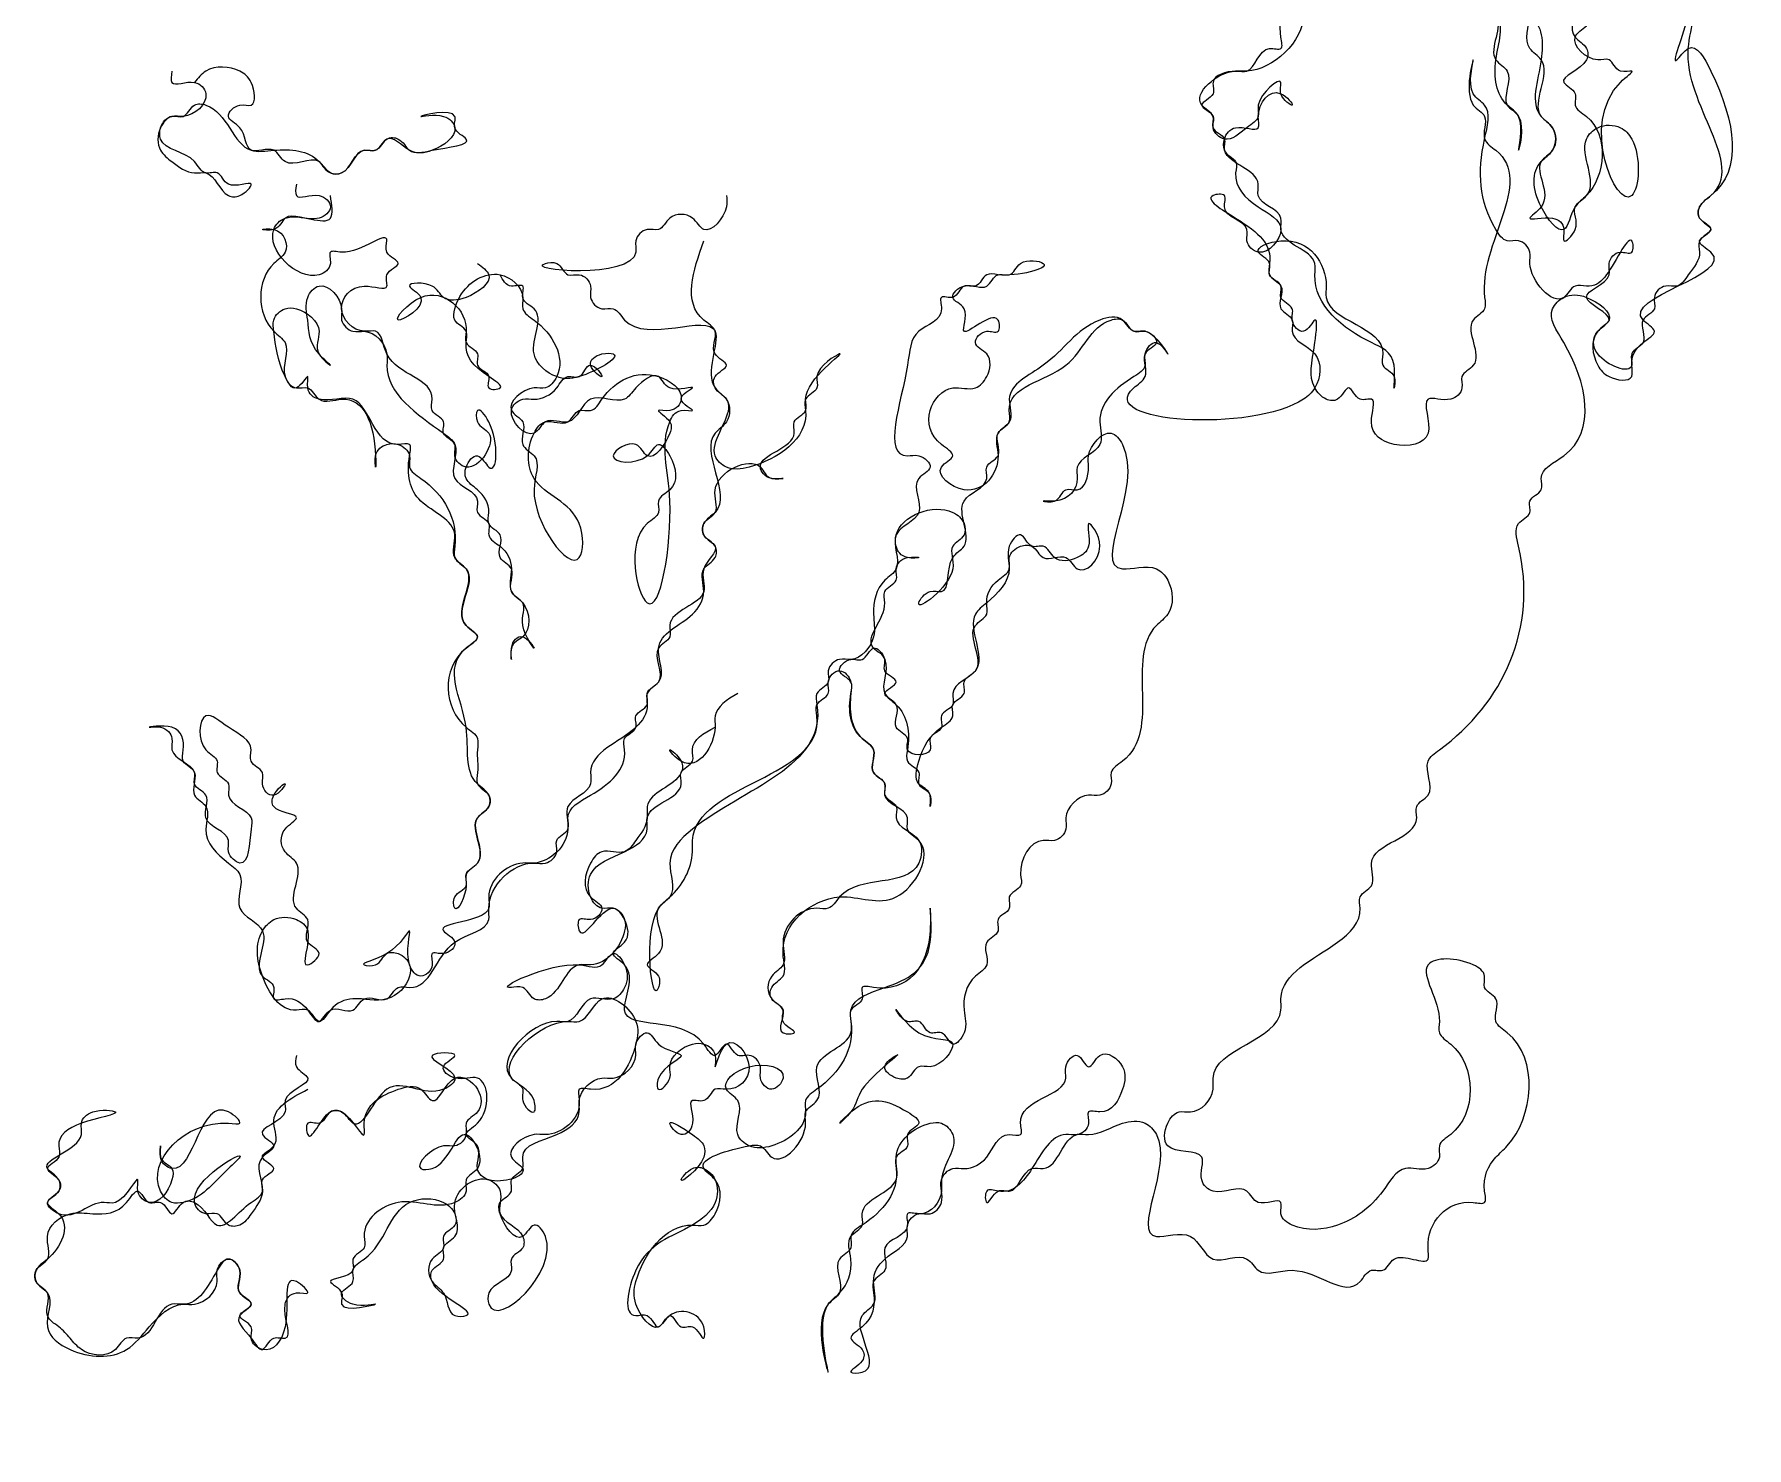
# Model space of a CAD drawing. Header units: metres. Extents: x 0 to 100, y 0 to 141.
# Drawn here: x 65.271 to 69.054, y 66.133 to 69.256 of the extents above; entities that cross this region are included whole.
import ezdxf

# ---------------------------------------------------------------- set-up
doc = ezdxf.new("R2010")
doc.units = ezdxf.units.M

msp = doc.modelspace()

# ---------------------------------------------------------------- linework, layer by layer
for points in [[(67.45, 70.875), (67.45, 70.85), (67.5, 70.85), (67.525, 70.825), (67.575, 70.825), (67.6, 70.8), (67.625, 70.8), (67.65, 70.775), (67.675, 70.775), (67.9, 70.675), (67.95, 70.625), (67.975, 70.625), (68.05, 70.55), (68.075, 70.55), (68.15, 70.475), (68.175, 70.475), (68.35, 70.3), (68.35, 70.275), (68.575, 70.025), (68.625, 69.975), (68.625, 69.95), (68.675, 69.9), (68.675, 69.875), (68.725, 69.825), (68.725, 69.8), (68.75, 69.775), (68.775, 69.725), (68.775, 69.7), (68.8, 69.675), (68.8, 69.65), (68.75, 69.6), (68.725, 69.625), (68.7, 69.625), (68.675, 69.6), (68.65, 69.625), (68.6, 69.7), (68.625, 69.725), (68.65, 69.725), (68.6, 69.725), (68.6, 69.7), (68.625, 69.675), (68.625, 69.65), (68.6, 69.625), (68.6, 69.55), (68.6, 69.575), (68.6, 69.625), (68.625, 69.65), (68.65, 69.625), (68.65, 69.6), (68.675, 69.575), (68.675, 69.425), (68.7, 69.4), (68.675, 69.25), (68.7, 69.225), (68.7, 69.2), (68.65, 69.15), (68.675, 69.125), (68.675, 69.1), (68.7, 69.075), (68.7, 68.9), (68.675, 68.875), (68.65, 68.825), (68.6, 68.875), (68.6, 68.975), (68.625, 69), (68.625, 69.05), (68.6, 69.075), (68.6, 69.2), (68.575, 69.225), (68.575, 69.3), (68.55, 69.375), (68.5, 69.425), (68.5, 69.45), (68.475, 69.45), (68.425, 69.5), (68.375, 69.5), (68.325, 69.55), (68.325, 69.575), (68.125, 69.725), (68.15, 69.725), (68.325, 69.55), (68.325, 69.525), (68.375, 69.475), (68.4, 69.5), (68.425, 69.5), (68.5, 69.425), (68.5, 69.4), (68.475, 69.325), (68.5, 69.3), (68.5, 69.2), (68.525, 69.175), (68.525, 69.1), (68.55, 69.075), (68.55, 69), (68.55, 69.075), (68.525, 69.1), (68.5, 69.2), (68.5, 69.3), (68.475, 69.325), (68.475, 69.375), (68.5, 69.4), (68.55, 69.35), (68.55, 69.325), (68.575, 69.3), (68.6, 69.2), (68.6, 69.075), (68.625, 69.05), (68.625, 69), (68.6, 68.975), (68.6, 68.875), (68.575, 68.85), (68.625, 68.85), (68.65, 68.825), (68.65, 68.8), (68.675, 68.825), (68.675, 68.875), (68.7, 68.9), (68.7, 69.025), (68.725, 69.05), (68.775, 69.05), (68.8, 69.025), (68.8, 68.9), (68.775, 69.15), (68.8, 69.175), (68.775, 69.175), (68.75, 69.2), (68.725, 69.2), (68.675, 69.25), (68.7, 69.275), (68.7, 69.425), (68.675, 69.6), (68.7, 69.625), (68.725, 69.625), (68.75, 69.6), (68.75, 69.575), (68.8, 69.625), (68.8, 69.7), (68.775, 69.725), (68.775, 69.75), (68.725, 69.825), (68.7, 69.85), (68.7, 69.875), (68.675, 69.9), (68.675, 69.925), (68.625, 69.975), (68.625, 70), (68.575, 70.05), (68.575, 70.075), (68.525, 70.175), (68.5, 70.15), (68.425, 70.225), (68.475, 70.275), (68.5, 70.275), (68.625, 70.15), (68.625, 70.125), (68.7, 70.05), (68.675, 70), (68.7, 70.025), (68.75, 69.975), (68.75, 69.925), (68.775, 69.9), (68.775, 69.875), (68.8, 69.85), (68.8, 69.825), (68.85, 69.775), (68.875, 69.725), (68.875, 69.65), (68.9, 69.625), (68.9, 69.55), (68.925, 69.525), (68.925, 69.475), (68.95, 69.45), (68.925, 69.475), (68.925, 69.525), (68.9, 69.625), (68.875, 69.65), (68.875, 69.725), (68.85, 69.75), (68.85, 69.775), (68.825, 69.8), (68.825, 69.825), (68.8, 69.85), (68.775, 69.9), (68.775, 69.925), (68.75, 69.95), (68.75, 70), (68.7, 70.05), (68.7, 70.075), (68.625, 70.15), (68.625, 70.175), (68.45, 70.35), (68.275, 70.65), (68.25, 70.65), (68.225, 70.675), (68.2, 70.675), (68.175, 70.7), (68.15, 70.7), (68.125, 70.725), (68.1, 70.725), (68.075, 70.75), (67.925, 70.775), (67.9, 70.775), (67.925, 70.75), (68.05, 70.75), (68.075, 70.725), (68.1, 70.725), (68.125, 70.7), (68.175, 70.7), (68.225, 70.675), (68.45, 70.45), (68.45, 70.4), (68.425, 70.375), (68.4, 70.4), (68.375, 70.4), (68.325, 70.45), (68.3, 70.45), (68.25, 70.4), (68.225, 70.45), (68.2, 70.475), (68.175, 70.475), (68.1, 70.55), (68.075, 70.55), (68.025, 70.6), (68, 70.6), (67.925, 70.675), (67.8, 70.675), (67.7, 70.75), (67.675, 70.775), (67.65, 70.775), (67.625, 70.8), (67.6, 70.8), (67.575, 70.825), (67.55, 70.825), (67.525, 70.85)], [(68.2, 69.55), (68.2, 69.525), (68.175, 69.5), (68.175, 69.475), (68.2, 69.45), (68.075, 69.325), (68.075, 69.3), (67.95, 69.175), (67.925, 69.175), (67.875, 69.15), (67.875, 69.125), (67.85, 69.1), (67.875, 69.075), (67.875, 69.05), (67.9, 69.025), (67.9, 69), (67.925, 68.975), (67.925, 68.95), (67.975, 68.875), (68.025, 68.825), (67.975, 68.775), (67.95, 68.8), (67.95, 68.825), (67.9, 68.875), (67.9, 68.9), (67.875, 68.9), (67.925, 68.85), (68, 68.75), (68, 68.725), (68.025, 68.7), (68.025, 68.65), (68.05, 68.625), (68.05, 68.6), (68.1, 68.55), (68.1, 68.475), (68.075, 68.45), (67.7, 68.475), (67.725, 68.5), (67.725, 68.55), (67.75, 68.575), (67.775, 68.55), (67.725, 68.6), (67.7, 68.6), (67.675, 68.625), (67.625, 68.625), (67.5, 68.525), (67.425, 68.45), (67.425, 68.4), (67.4, 68.375), (67.4, 68.325), (67.325, 68.25), (67.275, 68.3), (67.3, 68.325), (67.275, 68.35), (67.25, 68.425), (67.3, 68.475), (67.35, 68.475), (67.375, 68.5), (67.375, 68.55), (67.35, 68.575), (67.375, 68.6), (67.4, 68.6), (67.4, 68.625), (67.325, 68.6), (67.325, 68.65), (67.3, 68.675), (67.325, 68.7), (67.375, 68.7), (67.4, 68.725), (67.425, 68.725), (67.45, 68.75), (67.5, 68.75), (67.4, 68.725), (67.375, 68.725), (67.35, 68.7), (67.325, 68.7), (67.3, 68.675), (67.275, 68.675), (67.275, 68.65), (67.225, 68.6), (67.2, 68.525), (67.2, 68.325), (67.225, 68.325), (67.25, 68.3), (67.225, 68.275), (67.225, 68.2), (67.175, 68.15), (67.175, 68.075), (67.15, 68.05), (67.125, 67.975), (67.125, 67.925), (67.075, 67.875), (67.05, 67.875), (67.025, 67.85), (67.025, 67.825), (67, 67.8), (67, 67.775), (66.725, 67.5), (66.675, 67.425), (66.675, 67.35), (66.65, 67.325), (66.65, 67.225), (66.625, 67.2), (66.65, 67.175), (66.65, 67.15), (66.65, 67.325), (66.675, 67.35), (66.725, 67.45), (66.725, 67.475), (67, 67.75), (67, 67.775), (67.025, 67.8), (67.025, 67.825), (67.05, 67.85), (67.075, 67.825), (67.075, 67.8), (67.1, 67.7), (67.125, 67.675), (67.125, 67.625), (67.15, 67.6), (67.15, 67.575), (67.175, 67.55), (67.175, 67.525), (67.225, 67.475), (67.225, 67.425), (67.05, 67.35), (67.025, 67.325), (67, 67.325), (66.925, 67.25), (66.925, 67.2), (66.9, 67.175), (66.9, 67.125), (66.925, 67.1), (66.925, 67.05), (66.95, 67.05), (66.925, 67.075), (66.925, 67.1), (66.9, 67.125), (66.9, 67.15), (66.925, 67.175), (66.925, 67.225), (67.05, 67.35), (67.175, 67.35), (67.225, 67.475), (67.2, 67.5), (67.2, 67.525), (67.15, 67.575), (67.15, 67.6), (67.125, 67.625), (67.125, 67.675), (67.1, 67.7), (67.075, 67.8), (67.075, 67.825), (67.05, 67.85), (67.075, 67.875), (67.1, 67.875), (67.125, 67.9), (67.15, 67.875), (67.15, 67.8), (67.175, 67.775), (67.2, 67.675), (67.2, 67.65), (67.225, 67.625), (67.225, 67.6), (67.25, 67.575), (67.25, 67.55), (67.25, 67.575), (67.225, 67.6), (67.225, 67.65), (67.275, 67.725), (67.3, 67.75), (67.3, 67.775), (67.325, 67.8), (67.325, 67.825), (67.35, 67.85), (67.35, 67.95), (67.375, 67.975), (67.375, 68), (67.4, 68.05), (67.425, 68.075), (67.425, 68.1), (67.45, 68.125), (67.475, 68.125), (67.5, 68.1), (67.55, 68.1), (67.575, 68.075), (67.625, 68.125), (67.6, 68.175), (67.6, 68.125), (67.575, 68.1), (67.525, 68.1), (67.5, 68.125), (67.475, 68.125), (67.45, 68.15), (67.425, 68.125), (67.425, 68.075), (67.375, 68), (67.35, 67.975), (67.35, 67.85), (67.3, 67.8), (67.3, 67.775), (67.275, 67.75), (67.275, 67.725), (67.25, 67.7), (67.25, 67.675), (67.2, 67.675), (67.2, 67.7), (67.175, 67.725), (67.175, 67.775), (67.15, 67.8), (67.175, 67.825), (67.15, 67.85), (67.15, 67.875), (67.125, 67.9), (67.15, 68), (67.15, 68.025), (67.175, 68.05), (67.175, 68.075), (67.2, 68.1), (67.225, 68.1), (67.2, 68.1), (67.175, 68.125), (67.175, 68.15), (67.3, 68.2), (67.325, 68.175), (67.325, 68.15), (67.3, 68.125), (67.3, 68.075), (67.225, 68), (67.25, 68.025), (67.275, 68.025), (67.3, 68.1), (67.325, 68.125), (67.325, 68.225), (67.375, 68.275), (67.375, 68.3), (67.4, 68.325), (67.4, 68.375), (67.425, 68.4), (67.425, 68.425), (67.55, 68.525), (67.65, 68.625), (67.675, 68.625), (67.7, 68.6), (67.725, 68.6), (67.75, 68.575), (67.725, 68.55), (67.725, 68.525), (67.7, 68.5), (67.625, 68.4), (67.625, 68.35), (67.575, 68.3), (67.575, 68.275), (67.525, 68.225), (67.5, 68.225), (67.525, 68.225), (67.55, 68.25), (67.575, 68.25), (67.6, 68.3), (67.6, 68.325), (67.65, 68.375), (67.675, 68.35), (67.675, 68.075), (67.75, 68.075), (67.775, 68.05), (67.775, 67.975), (67.75, 67.95), (67.675, 67.65), (67.65, 67.625), (67.65, 67.6), (67.625, 67.575), (67.6, 67.575), (67.55, 67.525), (67.55, 67.5), (67.525, 67.475), (67.5, 67.475), (67.45, 67.4), (67.45, 67.375), (67.425, 67.35), (67.425, 67.325), (67.4, 67.3), (67.4, 67.275), (67.375, 67.25), (67.375, 67.2), (67.35, 67.175), (67.325, 67.1), (67.325, 67.05), (67.3, 67.025), (67.275, 67.05), (67.25, 67.05), (67.225, 67.075), (67.2, 67.075), (67.175, 67.1), (67.225, 67.05), (67.3, 67.025), (67.25, 66.975), (67.225, 66.975), (67.2, 66.95), (67.175, 66.95), (67.15, 66.975), (67.175, 67), (67.1, 66.925), (67.075, 66.875), (67.05, 66.85), (67.075, 66.875), (67.2, 66.875), (67.225, 66.85), (67.2, 66.825), (67.2, 66.8), (67.175, 66.775), (67.175, 66.75), (67.1, 66.625), (67.075, 66.6), (67.075, 66.575), (67.05, 66.55), (67.05, 66.475), (67.025, 66.45), (67.025, 66.3), (67.025, 66.45), (67.05, 66.475), (67.075, 66.55), (67.075, 66.6), (67.1, 66.625), (67.1, 66.65), (67.175, 66.725), (67.175, 66.775), (67.25, 66.85), (67.275, 66.85), (67.3, 66.825), (67.275, 66.725), (67.275, 66.7), (67.225, 66.65), (67.2, 66.65), (67.2, 66.625), (67.15, 66.575), (67.15, 66.525), (67.125, 66.5), (67.125, 66.475), (67.1, 66.4), (67.075, 66.375), (67.1, 66.35), (67.1, 66.325), (67.075, 66.3), (67.1, 66.3), (67.1, 66.425), (67.125, 66.45), (67.125, 66.5), (67.15, 66.55), (67.2, 66.6), (67.2, 66.625), (67.225, 66.65), (67.25, 66.65), (67.275, 66.675), (67.275, 66.725), (67.3, 66.75), (67.325, 66.75), (67.375, 66.775), (67.425, 66.825), (67.45, 66.825), (67.45, 66.85), (67.55, 66.95), (67.55, 66.975), (67.575, 67), (67.6, 66.975), (67.625, 67), (67.675, 66.975), (67.675, 66.925), (67.625, 66.875), (67.6, 66.875), (67.6, 66.85), (67.575, 66.825), (67.55, 66.825), (67.475, 66.75), (67.4, 66.7), (67.375, 66.7), (67.375, 66.675), (67.4, 66.7), (67.425, 66.7), (67.475, 66.75), (67.5, 66.75), (67.575, 66.825), (67.6, 66.825), (67.675, 66.85), (67.725, 66.85), (67.75, 66.825), (67.75, 66.6), (67.825, 66.6), (67.875, 66.55), (67.95, 66.55), (67.975, 66.525), (68.05, 66.525), (68.2, 66.5), (68.225, 66.525), (68.25, 66.525), (68.275, 66.55), (68.35, 66.55), (68.35, 66.575), (68.45, 66.675), (68.475, 66.675), (68.475, 66.7), (68.5, 66.775), (68.525, 66.8), (68.525, 67.05), (68.5, 67.075), (68.5, 67.125), (68.475, 67.15), (68.475, 67.175), (68.45, 67.2), (68.35, 67.2), (68.375, 67.075), (68.375, 67.05), (68.4, 67.025), (68.4, 66.825), (68.375, 66.8), (68.375, 66.775), (68.35, 66.75), (68.3, 66.75), (68.25, 66.7), (68.15, 66.625), (68.05, 66.625), (68.025, 66.65), (68.025, 66.675), (67.975, 66.675), (67.95, 66.7), (67.875, 66.7), (67.85, 66.725), (67.85, 66.775), (67.775, 66.8), (67.775, 66.85), (67.8, 66.875), (67.825, 66.875), (67.875, 66.925), (67.875, 66.95), (68.025, 67.1), (68.025, 67.125), (68.15, 67.25), (68.2, 67.325), (68.2, 67.35), (68.225, 67.375), (68.225, 67.425), (68.325, 67.525), (68.325, 67.55), (68.35, 67.575), (68.35, 67.65), (68.375, 67.675), (68.55, 68.125), (68.55, 68.175), (68.575, 68.2), (68.575, 68.225), (68.6, 68.25), (68.6, 68.275), (68.65, 68.325), (68.65, 68.575), (68.625, 68.65), (68.65, 68.675), (68.7, 68.675), (68.75, 68.625), (68.725, 68.6), (68.725, 68.525), (68.75, 68.5), (68.8, 68.5), (68.8, 68.525), (68.825, 68.575), (68.85, 68.6), (68.825, 68.625), (68.975, 68.775), (68.95, 68.8), (68.975, 68.825), (68.95, 68.85), (68.95, 68.875), (68.975, 68.9), (68.925, 69.225), (68.925, 69.35), (68.875, 69.4), (68.875, 69.425), (68.85, 69.45), (68.85, 69.475), (68.85, 69.425), (68.925, 69.35), (68.925, 69.3), (68.9, 69.2), (68.925, 69.225), (68.975, 69.175), (68.975, 68.9), (68.95, 68.875), (68.95, 68.85), (68.975, 68.825), (68.95, 68.8), (68.95, 68.775), (68.925, 68.725), (68.9, 68.7), (68.875, 68.7), (68.85, 68.675), (68.85, 68.65), (68.825, 68.625), (68.825, 68.575), (68.8, 68.55), (68.8, 68.525), (68.725, 68.55), (68.725, 68.6), (68.75, 68.625), (68.7, 68.675), (68.75, 68.725), (68.75, 68.75), (68.775, 68.775), (68.8, 68.775), (68.8, 68.8), (68.775, 68.775), (68.7, 68.7), (68.675, 68.7), (68.65, 68.675), (68.575, 68.75), (68.575, 68.775), (68.55, 68.8), (68.525, 68.8), (68.5, 68.825), (68.475, 69.025), (68.475, 69.1), (68.45, 69.125), (68.45, 69.2), (68.45, 69.1), (68.475, 69.075), (68.475, 69.025), (68.5, 69), (68.475, 68.675), (68.475, 68.65), (68.45, 68.625), (68.45, 68.525), (68.425, 68.5), (68.425, 68.475), (68.4, 68.45), (68.35, 68.45), (68.35, 68.375), (68.275, 68.35), (68.225, 68.4), (68.225, 68.45), (68.2, 68.45), (68.175, 68.475), (68.15, 68.45), (68.125, 68.45), (68.1, 68.475), (68.1, 68.575), (68.1, 68.625), (68.075, 68.6), (68.05, 68.625), (68.05, 68.65), (68.025, 68.675), (68.025, 68.7), (68, 68.725), (68, 68.75), (67.975, 68.775), (68.025, 68.8), (68.125, 68.7), (68.125, 68.675), (68.25, 68.55), (68.25, 68.525), (68.275, 68.5), (68.275, 68.475), (68.275, 68.525), (68.225, 68.575), (68.1, 68.725), (68.1, 68.75), (68.025, 68.825), (68.025, 68.85), (67.975, 68.9), (67.975, 68.925), (67.9, 69), (67.9, 69.025), (67.925, 69.05), (67.975, 69.05), (67.975, 69.075), (68.025, 69.125), (68.05, 69.1), (68.025, 69.125), (68.025, 69.15), (67.975, 69.1), (67.975, 69.075), (67.95, 69.05), (67.9, 69.025), (67.875, 69.05), (67.875, 69.075), (67.85, 69.1), (67.925, 69.175), (67.95, 69.175), (68, 69.225), (68.025, 69.225), (68.025, 69.25), (68.225, 69.425), (68.275, 69.475), (68.25, 69.5), (68.275, 69.475), (68.25, 69.45), (68.2, 69.45), (68.175, 69.475), (68.175, 69.5)], [(65.575, 69.175), (65.575, 69.15), (65.625, 69.15), (65.65, 69.125), (65.6, 69.075), (65.575, 69.075), (65.55, 69.05), (65.55, 69), (65.575, 68.975), (65.625, 68.95), (65.65, 68.95), (65.7, 68.9), (65.725, 68.9), (65.75, 68.925), (65.7, 68.925), (65.675, 68.95), (65.65, 68.95), (65.625, 68.975), (65.55, 69.025), (65.55, 69.05), (65.575, 69.075), (65.6, 69.075), (65.625, 69.1), (65.65, 69.1), (65.75, 69), (65.8, 69), (65.9, 68.975), (65.925, 68.95), (65.95, 68.95), (66, 69), (66.025, 69), (66.05, 69.025), (66.075, 69.025), (66.1, 69), (66.15, 69), (66.225, 69.025), (66.2, 69.05), (66.2, 69.075), (66.125, 69.075), (66.175, 69.075), (66.2, 69.05), (66.15, 69), (66.1, 69), (66.05, 69.025), (66.025, 69), (66, 69), (65.95, 68.95), (65.925, 68.95), (65.9, 68.975), (65.825, 68.975), (65.8, 69), (65.75, 69), (65.725, 69.05), (65.7, 69.075), (65.725, 69.1), (65.75, 69.1), (65.75, 69.15), (65.725, 69.175), (65.65, 69.175), (65.625, 69.15)], [(66.8, 68.9), (66.8, 68.875), (66.75, 68.825), (66.725, 68.85), (66.675, 68.85), (66.65, 68.825), (66.625, 68.825), (66.6, 68.8), (66.6, 68.775), (66.4, 68.75), (66.425, 68.75), (66.45, 68.725), (66.475, 68.725), (66.5, 68.7), (66.5, 68.675), (66.525, 68.65), (66.55, 68.65), (66.575, 68.625), (66.775, 68.6), (66.775, 68.475), (66.8, 68.45), (66.8, 68.4), (66.775, 68.375), (66.775, 68.2), (66.75, 68.175), (66.75, 68.15), (66.775, 68.125), (66.75, 68.075), (66.75, 68.025), (66.675, 67.95), (66.675, 67.925), (66.65, 67.9), (66.65, 67.825), (66.625, 67.8), (66.625, 67.775), (66.6, 67.725), (66.5, 67.625), (66.5, 67.6), (66.45, 67.55), (66.45, 67.5), (66.375, 67.425), (66.35, 67.425), (66.275, 67.35), (66.275, 67.325), (66.175, 67.275), (66.2, 67.25), (66.175, 67.225), (66.15, 67.225), (66.15, 67.2), (66.125, 67.175), (66.1, 67.2), (66.1, 67.275), (66.05, 67.225), (66, 67.2), (66.025, 67.2), (66.05, 67.225), (66.075, 67.225), (66.1, 67.2), (66.1, 67.175), (66.05, 67.125), (65.975, 67.125), (65.925, 67.1), (65.9, 67.075), (65.875, 67.1), (65.85, 67.1), (65.775, 67.175), (65.775, 67.275), (65.8, 67.3), (65.85, 67.3), (65.875, 67.275), (65.875, 67.2), (65.9, 67.225), (65.875, 67.25), (65.875, 67.3), (65.85, 67.325), (65.85, 67.425), (65.825, 67.45), (65.825, 67.5), (65.85, 67.525), (65.8, 67.55), (65.8, 67.575), (65.825, 67.6), (65.8, 67.575), (65.775, 67.6), (65.775, 67.625), (65.75, 67.65), (65.75, 67.675), (65.7, 67.725), (65.65, 67.75), (65.65, 67.675), (65.675, 67.65), (65.675, 67.625), (65.7, 67.6), (65.7, 67.575), (65.75, 67.525), (65.75, 67.5), (65.725, 67.425), (65.7, 67.45), (65.7, 67.475), (65.65, 67.525), (65.65, 67.575), (65.625, 67.6), (65.625, 67.625), (65.6, 67.65), (65.6, 67.675), (65.575, 67.725), (65.525, 67.725), (65.55, 67.725), (65.575, 67.7), (65.575, 67.675), (65.625, 67.625), (65.625, 67.575), (65.65, 67.55), (65.65, 67.5), (65.7, 67.425), (65.725, 67.4), (65.725, 67.325), (65.775, 67.275), (65.775, 67.175), (65.8, 67.15), (65.8, 67.125), (65.825, 67.125), (65.875, 67.1), (65.9, 67.075), (65.925, 67.1), (65.975, 67.1), (66, 67.125), (66.05, 67.125), (66.075, 67.15), (66.1, 67.15), (66.2, 67.25), (66.275, 67.3), (66.275, 67.325), (66.375, 67.425), (66.4, 67.425), (66.425, 67.45), (66.425, 67.475), (66.45, 67.5), (66.45, 67.525), (66.5, 67.575), (66.575, 67.675), (66.575, 67.7), (66.6, 67.725), (66.6, 67.75), (66.625, 67.775), (66.625, 67.8), (66.65, 67.825), (66.65, 67.9), (66.725, 67.975), (66.75, 68.025), (66.75, 68.075), (66.775, 68.1), (66.775, 68.125), (66.75, 68.15), (66.75, 68.175), (66.775, 68.2), (66.775, 68.25), (66.875, 68.3), (66.9, 68.275), (66.925, 68.275), (66.9, 68.275), (66.875, 68.3), (66.95, 68.375), (66.95, 68.4), (66.975, 68.425), (66.975, 68.45), (67.05, 68.55), (67, 68.5), (67, 68.475), (66.975, 68.45), (66.975, 68.425), (66.85, 68.3), (66.8, 68.3), (66.775, 68.325), (66.775, 68.35), (66.8, 68.45), (66.775, 68.475), (66.775, 68.5), (66.8, 68.525), (66.775, 68.55), (66.775, 68.6), (66.75, 68.625), (66.75, 68.8)], [(65.85, 68.925), (65.85, 68.9), (65.9, 68.9), (65.925, 68.875), (65.9, 68.85), (65.825, 68.85), (65.8, 68.825), (65.775, 68.825), (65.8, 68.825), (65.825, 68.775), (65.8, 68.75), (65.8, 68.6), (65.825, 68.575), (65.825, 68.5), (65.85, 68.475), (65.875, 68.475), (65.9, 68.45), (65.95, 68.45), (66.025, 68.325), (66.025, 68.3), (66.025, 68.325), (66.05, 68.35), (66.075, 68.35), (66.1, 68.325), (66.1, 68.3), (66.125, 68.275), (66.2, 68.125), (66.2, 68.1), (66.225, 68.075), (66.225, 67.95), (66.25, 67.925), (66.225, 67.9), (66.225, 67.725), (66.25, 67.7), (66.25, 67.675), (66.25, 67.625), (66.25, 67.6), (66.275, 67.575), (66.275, 67.55), (66.25, 67.525), (66.25, 67.425), (66.225, 67.4), (66.225, 67.375), (66.2, 67.325), (66.2, 67.35), (66.225, 67.375), (66.225, 67.4), (66.25, 67.425), (66.25, 67.525), (66.275, 67.55), (66.275, 67.575), (66.25, 67.6), (66.225, 67.725), (66.225, 67.9), (66.25, 67.925), (66.225, 67.95), (66.225, 68.075), (66.2, 68.1), (66.2, 68.15), (66.125, 68.225), (66.1, 68.325), (66.1, 68.35), (66.075, 68.35), (65.975, 68.45), (65.9, 68.45), (65.875, 68.475), (65.875, 68.5), (65.85, 68.475), (65.825, 68.5), (65.8, 68.6), (65.8, 68.625), (65.825, 68.65), (65.85, 68.65), (65.9, 68.6), (65.9, 68.55), (65.925, 68.525), (65.9, 68.55), (65.875, 68.625), (65.875, 68.675), (65.9, 68.7), (65.95, 68.65), (65.95, 68.625), (65.975, 68.6), (66, 68.6), (66.05, 68.55), (66.05, 68.525), (66.175, 68.375), (66.2, 68.35), (66.2, 68.275), (66.25, 68.225), (66.25, 68.2), (66.275, 68.175), (66.275, 68.15), (66.3, 68.125), (66.325, 68.075), (66.325, 68.025), (66.35, 68), (66.35, 67.925), (66.325, 67.9), (66.325, 67.875), (66.325, 67.9), (66.35, 67.925), (66.375, 67.9), (66.35, 67.95), (66.35, 68), (66.325, 68.025), (66.325, 68.075), (66.3, 68.1), (66.3, 68.15), (66.275, 68.175), (66.275, 68.2), (66.25, 68.25), (66.225, 68.275), (66.225, 68.3), (66.25, 68.325), (66.275, 68.3), (66.275, 68.4), (66.25, 68.425), (66.25, 68.4), (66.275, 68.375), (66.225, 68.3), (66.2, 68.325), (66.2, 68.35), (66.175, 68.375), (66.175, 68.4), (66.15, 68.425), (66.15, 68.45), (66.05, 68.55), (66.025, 68.6), (66, 68.6), (65.95, 68.65), (66, 68.7), (66.05, 68.7), (66.05, 68.725), (66.075, 68.75), (66.05, 68.775), (66.05, 68.8), (65.95, 68.775), (65.925, 68.775), (65.925, 68.75), (65.9, 68.725), (65.8, 68.825), (65.825, 68.85), (65.925, 68.85), (65.925, 68.9)], [(66.25, 68.75), (66.275, 68.725), (66.225, 68.675), (66.175, 68.675), (66.15, 68.7), (66.1, 68.7), (66.125, 68.675), (66.075, 68.625), (66.125, 68.675), (66.225, 68.6), (66.225, 68.575), (66.25, 68.55), (66.25, 68.525), (66.275, 68.5), (66.275, 68.475), (66.3, 68.475), (66.275, 68.5), (66.225, 68.575), (66.225, 68.6), (66.2, 68.625), (66.2, 68.65), (66.275, 68.725), (66.3, 68.725), (66.35, 68.675), (66.35, 68.65), (66.375, 68.625), (66.425, 68.5), (66.4, 68.475), (66.375, 68.475), (66.325, 68.425), (66.35, 68.4), (66.35, 68.35), (66.375, 68.325), (66.375, 68.25), (66.475, 68.1), (66.475, 68.175), (66.375, 68.275), (66.375, 68.375), (66.4, 68.4), (66.45, 68.4), (66.475, 68.425), (66.5, 68.425), (66.525, 68.45), (66.65, 68.5), (66.7, 68.45), (66.675, 68.425), (66.65, 68.425), (66.675, 68.4), (66.675, 68.375), (66.625, 68.325), (66.6, 68.35), (66.55, 68.325), (66.625, 68.325), (66.65, 68.35), (66.675, 68.325), (66.675, 68.25), (66.65, 68.225), (66.65, 68.2), (66.625, 68.175), (66.625, 68), (66.675, 68.225), (66.675, 68.4), (66.7, 68.425), (66.725, 68.425), (66.7, 68.45), (66.725, 68.475), (66.675, 68.475), (66.65, 68.5), (66.6, 68.475), (66.575, 68.45), (66.5, 68.45), (66.45, 68.4), (66.4, 68.4), (66.375, 68.375), (66.325, 68.425), (66.35, 68.45), (66.375, 68.45), (66.425, 68.475), (66.45, 68.5), (66.475, 68.5), (66.5, 68.525), (66.525, 68.5), (66.5, 68.525), (66.525, 68.55), (66.55, 68.55), (66.475, 68.5), (66.425, 68.5), (66.375, 68.55), (66.375, 68.65), (66.35, 68.675), (66.35, 68.7), (66.325, 68.7), (66.3, 68.725)], [(66.825, 67.8), (66.775, 67.75), (66.775, 67.725), (66.7, 67.65), (66.675, 67.675), (66.7, 67.65), (66.7, 67.625), (66.625, 67.55), (66.625, 67.525), (66.6, 67.475), (66.575, 67.45), (66.525, 67.45), (66.5, 67.425), (66.5, 67.35), (66.525, 67.325), (66.5, 67.3), (66.475, 67.3), (66.475, 67.275), (66.55, 67.325), (66.575, 67.3), (66.575, 67.275), (66.5, 67.2), (66.475, 67.2), (66.4, 67.125), (66.375, 67.125), (66.35, 67.15), (66.325, 67.15), (66.475, 67.2), (66.525, 67.2), (66.55, 67.225), (66.575, 67.2), (66.575, 67.15), (66.55, 67.125), (66.5, 67.125), (66.45, 67.075), (66.425, 67.075), (66.325, 66.95), (66.35, 66.925), (66.35, 66.9), (66.375, 66.875), (66.375, 66.9), (66.325, 66.95), (66.45, 67.075), (66.475, 67.075), (66.525, 67.125), (66.6, 67.075), (66.6, 67.025), (66.5, 66.925), (66.475, 66.925), (66.475, 66.9), (66.4, 66.825), (66.375, 66.825), (66.325, 66.775), (66.35, 66.75), (66.275, 66.725), (66.25, 66.75), (66.25, 66.8), (66.225, 66.825), (66.25, 66.85), (66.25, 66.95), (66.2, 66.95), (66.175, 66.975), (66.2, 67), (66.15, 67), (66.2, 66.95), (66.175, 66.925), (66.05, 66.925), (65.975, 66.85), (65.95, 66.875), (65.925, 66.875), (65.9, 66.85), (65.875, 66.85), (65.875, 66.825), (65.925, 66.875), (65.95, 66.875), (66, 66.825), (66, 66.85), (66.075, 66.925), (66.125, 66.925), (66.15, 66.9), (66.2, 66.95), (66.25, 66.925), (66.25, 66.875), (66.225, 66.85), (66.225, 66.825), (66.2, 66.8), (66.175, 66.8), (66.125, 66.75), (66.15, 66.75), (66.225, 66.825), (66.25, 66.75), (66.225, 66.725), (66.225, 66.7), (66.2, 66.675), (66.075, 66.675), (66, 66.6), (66, 66.575), (65.975, 66.55), (65.975, 66.525), (65.925, 66.5), (65.95, 66.475), (65.95, 66.45), (66.025, 66.45), (65.975, 66.45), (65.95, 66.475), (65.975, 66.5), (65.975, 66.525), (66, 66.55), (66.1, 66.675), (66.175, 66.675), (66.2, 66.65), (66.2, 66.625), (66.175, 66.6), (66.175, 66.575), (66.15, 66.55), (66.15, 66.5), (66.175, 66.475), (66.2, 66.425), (66.225, 66.425), (66.15, 66.5), (66.15, 66.525), (66.175, 66.55), (66.175, 66.575), (66.2, 66.6), (66.2, 66.675), (66.275, 66.725), (66.3, 66.7), (66.3, 66.65), (66.35, 66.6), (66.35, 66.575), (66.325, 66.55), (66.325, 66.525), (66.275, 66.475), (66.275, 66.45), (66.4, 66.6), (66.375, 66.625), (66.35, 66.6), (66.3, 66.65), (66.3, 66.675), (66.325, 66.7), (66.325, 66.725), (66.35, 66.75), (66.35, 66.775), (66.425, 66.825), (66.475, 66.875), (66.475, 66.9), (66.525, 66.95), (66.55, 66.95), (66.6, 67), (66.6, 67.025), (66.625, 67.05), (66.65, 67.025), (66.7, 67), (66.65, 66.95), (66.65, 66.925), (66.675, 66.95), (66.675, 66.975), (66.725, 67.025), (66.75, 67.025), (66.775, 67), (66.775, 66.975), (66.8, 67.025), (66.85, 66.975), (66.8, 66.925), (66.775, 66.925), (66.75, 66.9), (66.725, 66.9), (66.725, 66.85), (66.7, 66.825), (66.675, 66.85), (66.725, 66.825), (66.75, 66.8), (66.75, 66.775), (66.7, 66.725), (66.725, 66.75), (66.75, 66.75), (66.775, 66.725), (66.775, 66.675), (66.725, 66.625), (66.6, 66.525), (66.6, 66.425), (66.625, 66.425), (66.65, 66.4), (66.675, 66.425), (66.7, 66.4), (66.725, 66.4), (66.75, 66.375), (66.75, 66.4), (66.675, 66.425), (66.65, 66.4), (66.6, 66.45), (66.6, 66.5), (66.725, 66.625), (66.75, 66.625), (66.775, 66.65), (66.775, 66.725), (66.75, 66.75), (66.85, 66.8), (66.875, 66.8), (66.9, 66.775), (66.975, 66.85), (66.975, 66.875), (67, 66.9), (67, 66.975), (67.075, 67.05), (67.075, 67.1), (67.15, 67.15), (67.25, 67.25), (67.25, 67.325), (67.25, 67.275), (67.125, 67.15), (67.1, 67.15), (67.1, 67.125), (67.075, 67.1), (67.075, 67.075), (67, 66.925), (66.975, 66.9), (66.975, 66.875), (66.9, 66.8), (66.85, 66.8), (66.825, 66.825), (66.825, 66.9), (66.8, 66.925), (66.85, 66.975), (66.925, 66.95), (66.9, 66.925), (66.875, 66.95), (66.875, 66.975), (66.85, 67), (66.825, 67), (66.8, 67.025), (66.775, 67), (66.75, 67.025), (66.575, 67.1), (66.575, 67.2), (66.55, 67.225), (66.575, 67.25), (66.575, 67.3), (66.55, 67.325), (66.525, 67.325), (66.5, 67.35), (66.5, 67.4), (66.575, 67.45), (66.625, 67.5), (66.625, 67.525), (66.7, 67.6), (66.7, 67.625), (66.725, 67.65), (66.725, 67.675), (66.775, 67.725)], [(65.85, 67), (65.85, 66.975), (65.875, 66.95), (65.825, 66.9), (65.825, 66.875), (65.775, 66.825), (65.8, 66.8), (65.775, 66.775), (65.775, 66.7), (65.75, 66.65), (65.725, 66.625), (65.7, 66.625), (65.675, 66.65), (65.65, 66.65), (65.625, 66.675), (65.725, 66.775), (65.7, 66.75), (65.6, 66.675), (65.575, 66.675), (65.55, 66.7), (65.7, 66.85), (65.725, 66.85), (65.7, 66.875), (65.575, 66.75), (65.55, 66.775), (65.55, 66.8), (65.55, 66.775), (65.575, 66.75), (65.575, 66.725), (65.525, 66.675), (65.5, 66.7), (65.5, 66.725), (65.45, 66.675), (65.425, 66.675), (65.325, 66.65), (65.3, 66.675), (65.325, 66.7), (65.325, 66.725), (65.3, 66.75), (65.375, 66.825), (65.375, 66.85), (65.4, 66.875), (65.45, 66.875), (65.375, 66.85), (65.325, 66.8), (65.325, 66.775), (65.3, 66.75), (65.325, 66.725), (65.325, 66.7), (65.3, 66.675), (65.325, 66.65), (65.3, 66.55), (65.275, 66.525), (65.275, 66.5), (65.3, 66.475), (65.3, 66.4), (65.35, 66.35), (65.475, 66.35), (65.525, 66.4), (65.6, 66.45), (65.625, 66.45), (65.675, 66.5), (65.675, 66.525), (65.7, 66.55), (65.725, 66.525), (65.725, 66.475), (65.75, 66.45), (65.725, 66.425), (65.75, 66.375), (65.775, 66.35), (65.8, 66.375), (65.825, 66.375), (65.825, 66.45), (65.85, 66.475), (65.875, 66.475), (65.85, 66.5), (65.825, 66.4), (65.775, 66.35), (65.75, 66.375), (65.75, 66.4), (65.725, 66.425), (65.75, 66.45), (65.725, 66.475), (65.725, 66.525), (65.7, 66.55), (65.675, 66.525), (65.6, 66.45), (65.575, 66.45), (65.5, 66.375), (65.475, 66.375), (65.45, 66.35), (65.375, 66.35), (65.35, 66.375), (65.325, 66.4), (65.3, 66.425), (65.3, 66.475), (65.275, 66.5), (65.275, 66.525), (65.3, 66.55), (65.3, 66.6), (65.35, 66.65), (65.4, 66.65), (65.475, 66.675), (65.5, 66.7), (65.525, 66.675), (65.55, 66.675), (65.575, 66.65), (65.6, 66.675), (65.625, 66.675), (65.675, 66.625), (65.75, 66.675), (65.775, 66.7), (65.775, 66.725), (65.8, 66.75), (65.775, 66.775), (65.8, 66.8), (65.8, 66.85), (65.875, 66.925)]]:
    msp.add_spline(points, degree=3)

doc.saveas('drawing.dxf')
